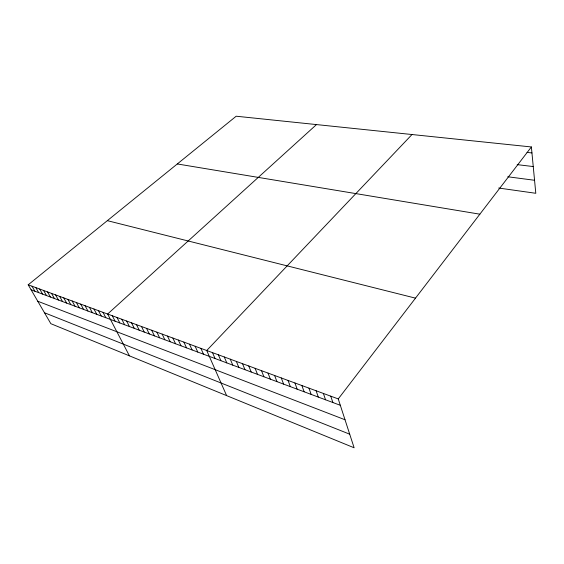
<?xml version="1.0" encoding="UTF-8"?>
<svg xmlns="http://www.w3.org/2000/svg" width="564" height="564" viewBox="0 0 564 564"><rect width="100%" height="100%" fill="white"/><g stroke="black" fill="none" stroke-linecap="round" stroke-linejoin="round"><path stroke-width="0.85" d="M338.252 398.924L531.38 146.957L236.189 116.219L28.2 284.806L50.845 323.687L354.121 447.781L338.252 398.924L28.2 284.806M412.009 134.528L206.72 350.512L226.622 395.611M316.496 124.581L107.625 314.042L129.438 355.849M527.037 152.4L531.951 152.936M517.181 164.632L533.248 166.556M507.769 176.765L534.559 180.276M498.675 188.038L535.8 193.29L531.38 146.957M177.3 163.955L479.851 214.186M107.343 220.658L415.499 298.144M31.112 289.811L340.325 405.304M37.767 301.239L345.02 419.757M44.471 312.752L349.708 434.188M31.986 286.202L34.898 291.221M35.807 287.605L38.719 292.653M39.677 289.029L42.582 294.098M43.583 290.467L46.488 295.55M47.531 291.919L50.429 297.024M51.521 293.393L54.419 298.518M55.561 294.873L58.452 300.02M59.636 296.375L62.526 301.543M63.76 297.898L66.644 303.079M67.927 299.428L70.803 304.638M72.143 300.979L75.019 306.21M76.408 302.551L79.27 307.796M80.715 304.137L83.578 309.403M85.072 305.737L87.928 311.032M89.486 307.359L92.327 312.675M93.941 309.001L96.782 314.338M98.446 310.665L101.28 316.016M103.008 312.343L105.835 317.722M112.292 315.755L115.105 321.184M117.016 317.497L119.815 322.939M121.796 319.252L124.588 324.723M126.632 321.036L129.41 326.528M131.525 322.834L134.295 328.347M136.474 324.66L139.237 330.194M141.486 326.5L144.236 332.062M146.555 328.368L149.298 333.951M151.695 330.257L154.423 335.869M156.891 332.175L159.612 337.801M162.157 334.107L164.857 339.768M167.48 336.073L170.173 341.749M172.88 338.055L175.552 343.758M178.337 340.071L181.002 345.795M183.871 342.101L186.522 347.854M189.476 344.167L192.105 349.941M195.151 346.254L197.767 352.056M200.897 348.369L203.498 354.199M212.494 352.641L215.06 358.514M218.346 354.791L220.891 360.692M224.268 356.97L226.798 362.899M230.274 359.183L232.777 365.134M236.351 361.418L238.84 367.397M242.52 363.688L244.98 369.688M248.759 365.987L251.206 372.014M255.09 368.313L257.508 374.369M261.506 370.675L263.903 376.759M268.006 373.072L270.375 379.177M274.597 375.497L276.945 381.631M281.281 377.958L283.6 384.112M288.056 380.446L290.347 386.636M294.923 382.977L297.186 389.188M301.888 385.543L304.123 391.783M308.952 388.145L311.159 394.405M316.122 390.781L318.293 397.077M323.391 393.453L325.534 399.777M330.765 396.168L332.873 402.52"/></g></svg>
